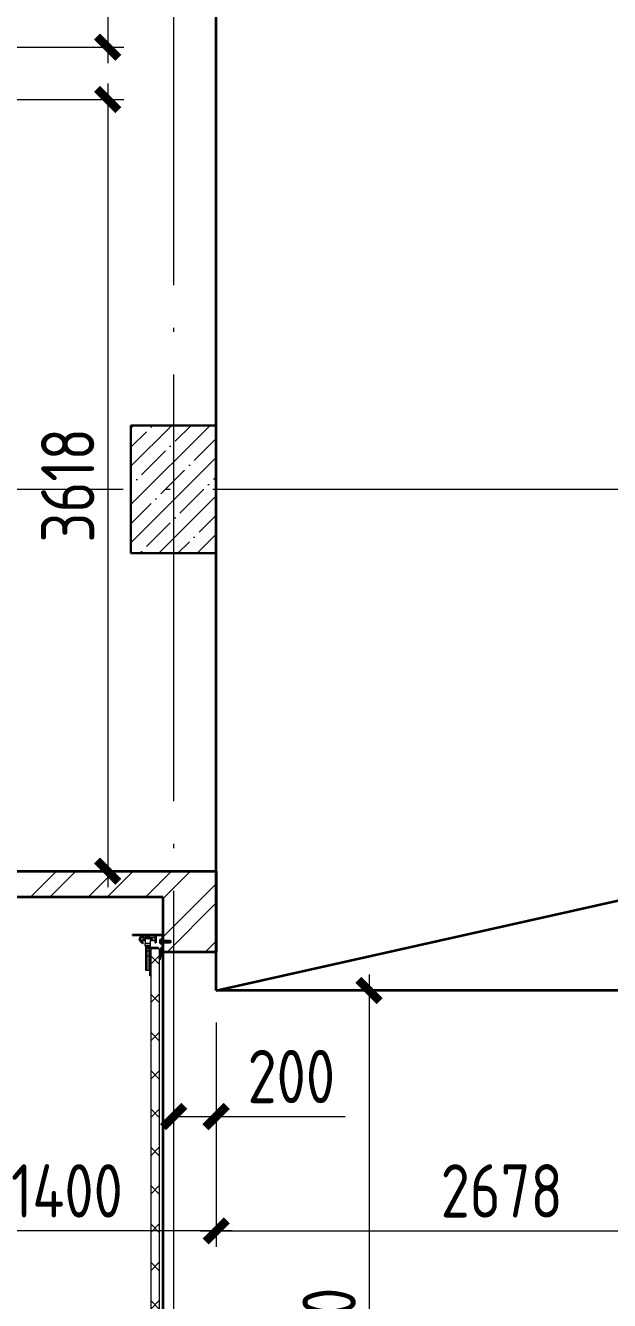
# Model space of a CAD drawing. Extents: x -965262 to 1142518, y -357520 to 71675.
# Drawn here: x 547612 to 550351, y -213158 to -207180 of the extents above; entities that cross this region are included whole.
import ezdxf

# ---------------------------------------------------------------- set-up
doc = ezdxf.new("R2010")
doc.units = 0
doc.header["$LTSCALE"] = 10
doc.linetypes.add('DOTE', pattern=[2.42, 2, -0.2, 0.02, -0.2])
doc.layers.get('0').update_dxf_attribs({"linetype": 'CONTINUOUS', "lineweight": 30})
doc.layers.get('Defpoints').update_dxf_attribs({"linetype": 'CONTINUOUS'})
doc.layers.add('DOTE', color=7, linetype='DOTE', lineweight=9)
doc.layers.add('полы', color=3, linetype='CONTINUOUS', lineweight=35)
doc.styles.add('ГОСТ 2м', font='isocpeur.ttf', dxfattribs={"width": 0.8, "height": 250})
doc.dimstyles.new('ГОСТ 2м', dxfattribs={"dimtxt": 250, "dimasz": 100, "dimexe": 75, "dimexo": 150, "dimgap": 62.5, "dimtad": 1, "dimdec": 0, "dimtxsty": 'ГОСТ 2м', "dimblk": 'ARCHTICK', "dimcen": 150, "dimdle": 75, "dimclrd": 256, "dimclre": 256, "dimclrt": 256, "dimadec": 0, "dimazin": 0, "dimtfac": 1, "dimtdec": 0, "dimtmove": 0, "dimatfit": 3, "dimldrblk": 'OBLIQUE', "dimfxl": 1, "dimlwd": 15, "dimlwe": 15, "dimarcsym": 0})

# ---------------------------------------------------------------- blocks, each defined once
blk = doc.blocks.new('anchor.bolt')
for p, q in [((-0.07, 0), (-0.07, -0.72)), ((0.07, 0), (0.07, -0.06)), ((-0.1, -0.04), (-0.07, -0.03)), ((-0.1, -0.04), (0.09, -0.06)), ((0.07, -0.07), (-0.1, -0.04)), ((-0.1, -0.11), (-0.07, -0.1)), ((-0.1, -0.11), (0.09, -0.13)), ((0.07, -0.14), (-0.1, -0.11)), ((-0.1, -0.18), (-0.07, -0.17)), ((-0.1, -0.18), (0.09, -0.2)), ((0.07, -0.21), (-0.1, -0.18)), ((-0.1, -0.25), (-0.07, -0.24)), ((-0.1, -0.25), (0.09, -0.27)), ((0.07, -0.28), (-0.1, -0.25)), ((-0.1, -0.32), (-0.07, -0.31)), ((-0.1, -0.32), (0.09, -0.34)), ((0.07, -0.35), (-0.1, -0.32)), ((-0.1, -0.39), (-0.07, -0.38)), ((-0.1, -0.39), (0.09, -0.41)), ((0.07, -0.42), (-0.1, -0.39)), ((-0.1, -0.46), (-0.07, -0.45)), ((-0.1, -0.46), (0.09, -0.48)), ((0.07, -0.49), (-0.1, -0.46)), ((-0.1, -0.53), (-0.07, -0.52)), ((-0.1, -0.53), (0.09, -0.55)), ((0.07, -0.56), (-0.1, -0.53)), ((-0.09, -0.6), (-0.07, -0.59)), ((-0.09, -0.6), (0.09, -0.62)), ((0.07, -0.63), (-0.09, -0.6)), ((-0.07, -0.72), (0, -0.8)), ((-0.04, -0.62), (-0.06, -0.63)), ((-0.06, -0.64), (-0.06, -0.63)), ((-0.06, -0.73), (-0.06, -0.64)), ((0, -0.79), (-0.06, -0.73)), ((-0.01, -0.63), (-0.04, -0.62)), ((-0.03, -0.63), (0, -0.79)), ((-0.03, -0.63), (0.01, -0.78)), ((-0.02, -0.63), (0.01, -0.77)), ((-0.01, -0.63), (0.02, -0.76)), ((0.03, -0.69), (-0.01, -0.63)), ((0, -0.64), (0.03, -0.75)), ((0, -0.8), (0.07, -0.72)), ((0, -0.79), (0.03, -0.74)), ((0.01, -0.66), (0.03, -0.74)), ((0.03, -0.74), (0.03, -0.69)), ((0.07, -0.06), (0.09, -0.06)), ((0.09, -0.06), (0.07, -0.07)), ((0.07, -0.07), (0.07, -0.13)), ((0.07, -0.13), (0.09, -0.13)), ((0.09, -0.13), (0.07, -0.14)), ((0.07, -0.14), (0.07, -0.2)), ((0.07, -0.2), (0.09, -0.2)), ((0.09, -0.2), (0.07, -0.21)), ((0.07, -0.21), (0.07, -0.27)), ((0.07, -0.27), (0.09, -0.27)), ((0.09, -0.27), (0.07, -0.28)), ((0.07, -0.28), (0.07, -0.34)), ((0.07, -0.33), (0.09, -0.34)), ((0.09, -0.34), (0.07, -0.35)), ((0.07, -0.35), (0.07, -0.41)), ((0.07, -0.4), (0.09, -0.41)), ((0.09, -0.41), (0.07, -0.42)), ((0.07, -0.42), (0.07, -0.48)), ((0.07, -0.47), (0.09, -0.48)), ((0.09, -0.48), (0.07, -0.49)), ((0.07, -0.49), (0.07, -0.55)), ((0.07, -0.55), (0.09, -0.55)), ((0.09, -0.55), (0.07, -0.56)), ((0.07, -0.56), (0.07, -0.62)), ((0.09, -0.62), (0.07, -0.63)), ((0.07, -0.62), (0.09, -0.62)), ((0.07, -0.63), (0.07, -0.72))]:
    blk.add_line(p, q)
blk.add_arc((0.16, -0.64), 0.222, 187.9982, 219.836)
blk = doc.blocks.new('Крепеж_ворот')
at = {"lineweight": 15}
h = blk.add_hatch(dxfattribs=at)
h.set_pattern_fill('ANSI31', color=256, scale=2, angle=180)
h.set_pattern_definition([(225, (746089.599, 74802.7244), (4.49013, -4.49013), [])])
h.paths.add_polyline_path([(746087.1, 74804.1), (746087.1, 74801.6), (746091.1, 74801.6), (746094.2, 74801.9), (746094.2, 74804.1)], flags=17)
h.paths.add_polyline_path([(746116.4, 74801.6, 0.165118), (746119.9, 74802.8), (746124.2, 74806.1, -0.301689), (746131.4, 74806.6), (746134.8, 74804.7, 0.130081), (746137.5, 74803.9), (746142.2, 74803.9), (746142.2, 74806.4), (746137.5, 74806.4, -0.130081), (746136, 74806.9), (746132.6, 74808.8, 0.301689), (746122.7, 74808.1), (746118.3, 74804.7, -0.165112), (746116.4, 74804.1), (746064.1, 74804.1, -0.414223), (746061, 74807.2), (746061, 74868.5), (746059.4, 74868.5), (746059.4, 74868.8), (746059.4, 74869.5), (746059.4, 74870.5), (746059.4, 74870.7), (746059.4, 74871.7), (746059.4, 74872.2), (746059.4, 74873.2), (746059.4, 74873.9), (746059.4, 74874.7), (746059.4, 74875.6), (746059.4, 74876.1), (746059.4, 74877.1), (746059.4, 74877.4), (746059.4, 74878.3), (746059.4, 74879.1), (746059.4, 74879.4), (746061, 74879.4), (746061, 74944.5), (746058.5, 74944.5), (746058.5, 74807.2, 0.41422), (746064.1, 74801.6)])
h = blk.add_hatch(dxfattribs=at)
h.set_pattern_fill('ANSI31', color=256, scale=2, angle=90)
h.set_pattern_definition([(135, (736343.8085, 75928.334), (-4.490128, -4.490128), [])])
edge = h.paths.add_edge_path()
edge.add_ellipse((746065.1, 74838.4), major_axis=(-1.67, 1.67), ratio=1, start_angle=45, end_angle=135, ccw=False)
edge.add_line((746062.7, 74838.4), (746062.7, 74868.5))
edge.add_line((746062.7, 74868.5), (746061, 74868.5))
edge.add_line((746061, 74868.5), (746061, 74838.4))
edge.add_ellipse((746065.1, 74838.4), major_axis=(-2.89, 2.89), ratio=1, start_angle=45, end_angle=135)
edge.add_line((746065.1, 74834.3), (746096.6, 74834.3))
edge.add_line((746096.6, 74834.3), (746096.6, 74836))
edge.add_line((746096.6, 74836), (746065.1, 74836))
edge = h.paths.add_edge_path()
edge.add_ellipse((746065.1, 74890.2), major_axis=(2.89, 2.89), ratio=1, start_angle=106, end_angle=135)
edge.add_line((746061, 74890.2), (746061, 74879.4))
edge.add_line((746061, 74879.4), (746062.7, 74879.4))
edge.add_line((746062.7, 74879.4), (746062.7, 74890.4))
edge.add_ellipse((746065.1, 74890.2), major_axis=(-1.67, 1.67), ratio=1, start_angle=16, end_angle=45, ccw=False)
edge.add_line((746063, 74891.3), (746069.9, 74903.7))
edge.add_ellipse((746079.1, 74898.6), major_axis=(7.45, 7.45), ratio=1, start_angle=-3, end_angle=106, ccw=False)
edge.add_line((746086.9, 74905.7), (746097.5, 74893.9))
edge.add_line((746097.5, 74893.9), (746098.8, 74895.1))
edge.add_line((746098.8, 74895.1), (746088.2, 74906.8))
edge.add_ellipse((746079.1, 74898.6), major_axis=(8.67, 8.67), ratio=1, start_angle=-3, end_angle=106)
edge.add_line((746068.4, 74904.5), (746061.5, 74892.1))
h = blk.add_hatch(color=256, dxfattribs=at)
h.dxf.hatch_style = 1
h.paths.add_polyline_path([(746145.9, 74808.8), (746142.6, 74809.8, 0.10613), (746142.5, 74809.9), (746136.4, 74809.3, -0.181324), (746135.1, 74809.6, 0.335683), (746120.2, 74809.1, -0.119126), (746118.6, 74808.6, 0.371631), (746118, 74808.1), (746117.9, 74807.6, 0.451909), (746118.5, 74806.9, 0.124341), (746121, 74807.6, -0.343618), (746134.1, 74808.2, 0.181324), (746136.5, 74807.6), (746142.5, 74808.2, -0.110452), (746142.6, 74808.2), (746147.2, 74806.6, -0.710497), (746147.2, 74805.5), (746142.6, 74803.9), (746135.7, 74803.9, -0.178994), (746132.7, 74805, 0.369834), (746129.7, 74805, -0.178993), (746126.6, 74803.9), (746122.2, 74803.9, 0.120709), (746121.9, 74803.8), (746119.7, 74802.7, -0.017147), (746119.4, 74802.4, 0.538795), (746119.6, 74802.2), (746127.3, 74802.2, 0.207608), (746130.7, 74803.7, -0.433918), (746131.6, 74803.7, 0.207608), (746135.1, 74802.2), (746142.5, 74802.2, 0.079707), (746142.6, 74802.2), (746147.7, 74803.9, 0.461502), (746149, 74807.1, -0.250825), (746149.1, 74807.6, -0.128039), (746173.1, 74815.5, 0.416657), (746173.7, 74816.2), (746173.6, 74816.9, 0.409849), (746173, 74817.5, 0.127248)])
for p, q in [((746058.5, 74807.2), (746058.5, 74944.5)), ((746058.5, 74944.5), (746061, 74944.5)), ((746061, 74879.4), (746061, 74944.5)), ((746068.4, 74904.5), (746061.5, 74892.1)), ((746069.9, 74903.7), (746063, 74891.3)), ((746086.9, 74905.7), (746097.5, 74893.9)), ((746088.2, 74906.8), (746098.8, 74895.1)), ((746059.4, 74879.4), (746062.7, 74879.4)), ((746059.4, 74868.5), (746059.4, 74879.4)), ((746059.4, 74868.5), (746062.7, 74868.5)), ((746061, 74879.4), (746061, 74890.2)), ((746061, 74807.2), (746061, 74868.5)), ((746061, 74838.4), (746061, 74868.5)), ((746062.7, 74838.4), (746062.7, 74890.2)), ((746063.6, 74883), (746062.7, 74883)), ((746063.6, 74864.9), (746062.7, 74864.9)), ((746063.6, 74883), (746063.6, 74873.9)), ((746067.2, 74880.2), (746063.6, 74883)), ((746063.6, 74873.9), (746063.6, 74864.9)), ((746067.2, 74867.6), (746063.6, 74864.9)), ((746064.1, 74875.1), (746064.1, 74872.8)), ((746067.2, 74880.2), (746067.2, 74875.1)), ((746067.2, 74872.8), (746067.2, 74867.6)), ((746097.5, 74893.9), (746098.8, 74895.1)), ((746064.1, 74804.1), (746116.4, 74804.1)), ((746064.1, 74801.6), (746116.4, 74801.6)), ((746096.6, 74836), (746065.1, 74836)), ((746096.6, 74834.3), (746065.1, 74834.3)), ((746079, 74805.9), (746102.4, 74805.9)), ((746079, 74805.9), (746079, 74804.1)), ((746079, 74804.1), (746102.4, 74804.1)), ((746082.5, 74814.1), (746081.2, 74813.3)), ((746081.2, 74813.3), (746081.2, 74805.9)), ((746098.9, 74814.1), (746082.5, 74814.1)), ((746085.9, 74813.3), (746085.9, 74805.9)), ((746095.4, 74813.3), (746095.4, 74805.9)), ((746096.6, 74834.3), (746096.6, 74836)), ((746098.9, 74814.1), (746100.1, 74813.3)), ((746100.1, 74813.3), (746100.1, 74805.9)), ((746102.4, 74805.9), (746102.4, 74804.1)), ((746118.3, 74804.7), (746122.7, 74808.1)), ((746119.9, 74802.8), (746124.2, 74806.1)), ((746134.8, 74804.7), (746131.4, 74806.6)), ((746136, 74806.9), (746132.6, 74808.8)), ((746142.2, 74806.4), (746137.5, 74806.4)), ((746137.5, 74803.9), (746142.2, 74803.9)), ((746142.2, 74806.4), (746142.2, 74803.9)), ((746142.2, 74803.9), (746142.2, 74806.4)), ((746142.6, 74803.9), (746147.2, 74805.5)), ((746142.6, 74802.2), (746147.7, 74803.9)), ((746173.6, 74816.9), (746173.7, 74816.2))]:
    blk.add_line(p, q)
for p, q in [((746073.1, 74841.7), (746073.1, 74905.2)), ((746061, 74879.4), (746061, 74881.3)), ((746061, 74833.9), (746061, 74868.5)), ((746062.7, 74883), (746062.7, 74873.9)), ((746062.7, 74873.9), (746062.7, 74864.9)), ((746073.1, 74895.8), (746076.7, 74892.3)), ((746073.1, 74851), (746076.7, 74854.6)), ((746074.3, 74885.9), (746074.3, 74861)), ((746074.3, 74879.9), (746075.7, 74879.9)), ((746074.3, 74867), (746075.7, 74867)), ((746076.9, 74873.4), (746075.7, 74879.9)), ((746075.7, 74879.9), (746075.7, 74867)), ((746076.9, 74873.4), (746075.7, 74867)), ((746076, 74885.9), (746076, 74882.6)), ((746076, 74864.3), (746076, 74861)), ((746076.2, 74882.6), (746076.2, 74885.6)), ((746076.2, 74885.6), (746076.8, 74885.6)), ((746076.2, 74864.3), (746076.2, 74882.6)), ((746076.2, 74864.3), (746076.2, 74861.3)), ((746076.2, 74861.3), (746076.8, 74861.3)), ((746076.8, 74885.6), (746076.8, 74892)), ((746076.8, 74861.3), (746076.8, 74854.9)), ((746081.4, 74897.6), (746081.4, 74886.4)), ((746081.4, 74849.3), (746081.4, 74860.5)), ((746087.4, 74898), (746081.7, 74897.9)), ((746087.4, 74848.8), (746081.7, 74848.9)), ((746082.1, 74885.6), (746087.4, 74885.6)), ((746082.1, 74861.3), (746087.4, 74861.3)), ((746087.4, 74899.5), (746087.4, 74898)), ((746087.4, 74885.6), (746087.4, 74898)), ((746087.4, 74885.6), (746098.3, 74885.6)), ((746087.4, 74848.7), (746087.4, 74861.3)), ((746087.4, 74861.3), (746098.3, 74861.3)), ((746087.4, 74847.4), (746087.4, 74848.8)), ((746098.7, 74885.2), (746098.7, 74882.6)), ((746098.7, 74882.6), (746098.7, 74864.3)), ((746098.7, 74881.6), (746099.8, 74881.6)), ((746098.7, 74865.3), (746099.8, 74865.3)), ((746098.7, 74861.6), (746098.7, 74864.3)), ((746099.8, 74861.2), (746099.8, 74885.7)), ((746099.8, 74885.7), (746110.3, 74885.7)), ((746099.8, 74861.2), (746110.3, 74861.2)), ((746110.3, 74861.2), (746110.3, 74885.7)), ((746110.3, 74881.5), (746224.7, 74881.5)), ((746110.3, 74865.4), (746212.5, 74865.4)), ((746113.8, 74877.2), (746224.7, 74877.2)), ((746250.5, 74858.8), (746250.5, 74862.8))]:
    blk.add_line(p, q, dxfattribs=at)
at = {"lineweight": 15, "ltscale": 0.5}
for p, q in [((746076, 74885.9), (746074.3, 74885.9)), ((746076, 74861), (746074.3, 74861))]:
    blk.add_line(p, q, dxfattribs=at)
at = {"lineweight": 15, "extrusion": (-1.7375e-14, 1, 0)}
for p, q in [((746112.7, 74883.6), (746224.7, 74883.6)), ((746112.7, 74863.2), (746112.7, 74883.6)), ((746112.7, 74863.2), (746135.6, 74863.2)), ((746116.7, 74856.9), (746116.7, 74828.9)), ((746120.8, 74856.9), (746120.8, 74828.9)), ((746122.6, 74863.2), (746122.6, 74862.8)), ((746250.5, 74862.8), (746122.6, 74862.8)), ((746250.5, 74858.8), (746122.6, 74858.8)), ((746123.8, 74840), (746123.8, 74848.8)), ((746135.6, 74881.9), (746156.6, 74881.9)), ((746135.6, 74863.2), (746135.6, 74881.9)), ((746156.6, 74881.9), (746156.6, 74863.2)), ((746156.6, 74863.2), (746212.5, 74863.2)), ((746117.3, 74826.3), (746119, 74822.8)), ((746119, 74822.8), (746122.6, 74824.6)), ((746122.6, 74824.6), (746120.9, 74828))]:
    blk.add_line(p, q, dxfattribs=at)
at = {"lineweight": 15, "ltscale": 0.5, "extrusion": (-1.7375e-14, 1, 0)}
for p, q in [((746112.7, 74879.5), (746224.7, 74879.5)), ((746135.6, 74865.8), (746112.7, 74865.8)), ((746114.9, 74871.2), (746120.4, 74871.2)), ((746120.8, 74856.9), (746116.7, 74856.9)), ((746117.2, 74851.9), (746116.7, 74853.9)), ((746119.8, 74839), (746119.8, 74849.8)), ((746123.8, 74847.8), (746119.8, 74847.8)), ((746122.6, 74868.9), (746122.6, 74863.2)), ((746122.6, 74862.8), (746122.6, 74858.8)), ((746139.7, 74862.8), (746139.7, 74858.8)), ((746152.5, 74862.8), (746152.5, 74858.8)), ((746212.5, 74865.8), (746156.6, 74865.8)), ((746173.5, 74862.8), (746173.5, 74858.8)), ((746120.8, 74840.1), (746116.7, 74840.1)), ((746117.2, 74836.9), (746116.7, 74835)), ((746120.8, 74829.2), (746116.7, 74829.2)), ((746123.8, 74841), (746119.8, 74841))]:
    blk.add_line(p, q, dxfattribs=at)
at = {"lineweight": 15, "extrusion": (-2.77556e-16, -1, 0)}
for p, q in [((746224.7, 74865.6), (746113.8, 74865.6)), ((746128, 74865.6), (746128, 74863.3)), ((746137.6, 74865.6), (746137.6, 74863.3)), ((746164.4, 74865.6), (746164.4, 74863.3)), ((746174, 74865.6), (746174, 74863.3)), ((746200.8, 74865.6), (746200.8, 74863.3)), ((746210.4, 74865.6), (746210.4, 74863.3)), ((746224.7, 74883.6), (746224.7, 74863.3))]:
    blk.add_line(p, q, dxfattribs=at)
at = {"extrusion": (-1, -4.26669e-14, 0)}
for p, q in [((746117.9, 74807.6), (746118, 74808.1)), ((746136.4, 74809.3), (746142.5, 74809.9)), ((746142.5, 74808.2), (746136.5, 74807.6)), ((746142.6, 74809.8), (746145.9, 74808.8)), ((746147.2, 74806.6), (746142.6, 74808.2))]:
    blk.add_line(p, q, dxfattribs=at)
at = {"extrusion": (-1, -4.2422e-14, 1.22461e-16)}
for p, q in [((746119.5, 74802.5), (746121.9, 74803.8)), ((746127.3, 74802.2), (746119.6, 74802.2)), ((746122.2, 74803.9), (746126.6, 74803.9)), ((746142.5, 74802.2), (746135.1, 74802.2)), ((746135.7, 74803.9), (746142.5, 74803.9))]:
    blk.add_line(p, q, dxfattribs=at)
at = {"lineweight": 15}
for centre, radius, start, end in [((746079.1, 74899.5), 8.28, 0, 136.00967), ((746079.1, 74847.4), 8.28, 223.99033, 0), ((746077, 74882.6), 0.956, 180, 270), ((746077, 74864.3), 0.956, 90, 180), ((746077, 74882.6), 0.75, 180, 270), ((746077, 74864.3), 0.75, 90, 180), ((746076.4, 74892), 0.375, 0, 45), ((746076.4, 74854.9), 0.375, 315, 0), ((746081.8, 74897.6), 0.375, 91, 180), ((746082.1, 74886.4), 0.75, 180, 270), ((746082.1, 74860.5), 0.75, 90, 180), ((746081.8, 74849.3), 0.375, 180, 269), ((746098.3, 74885.2), 0.375, 0, 90), ((746098.3, 74861.6), 0.375, 270, 0), ((746122.6, 74856.9), 5.92, 90, 180), ((746122.6, 74856.9), 1.87, 90, 180), ((746128.6, 74855.4), 8.15, 194.99861, 233.92136), ((746122.6, 74828.9), 5.92, 180, 199.64644), ((746128.6, 74833.4), 8.15, 126.07864, 165.00139), ((746122.6, 74828.9), 1.87, 180, 185.53127)]:
    blk.add_arc(centre, radius, start, end, dxfattribs=at)
at = {"lineweight": 15, "ltscale": 0.5}
for centre, radius, start, end in [((746119.4, 74852.5), 2.25, 195, 270), ((746119.4, 74849.8), 0.375, 0, 90), ((746119.4, 74836.4), 2.25, 90, 165), ((746119.4, 74839), 0.375, 270, 0)]:
    blk.add_arc(centre, radius, start, end, dxfattribs=at)
for centre, radius, start, end in [((746064.1, 74807.2), 5.62, 180, 270), ((746064.1, 74807.2), 3.11, 180, 270), ((746082.1, 74803.7), 10.4, 68.27529, 87.87816), ((746090.7, 74797.9), 16.2, 73.30599, 107.29197), ((746099.2, 74803.7), 10.4, 92.12184, 111.72471), ((746116.4, 74807.2), 3.11, 270, 307.50429), ((746116.4, 74807.2), 5.62, 270, 307.50429), ((746118.5, 74807.5), 0.586, 173.27112, 270.54696), ((746118.6, 74808), 0.586, 91.72469, 173.27112), ((746118.5, 74812.1), 5.21, 270.54696, 298.89834), ((746118.4, 74812.1), 3.52, 271.72469, 298.89834), ((746128, 74799.4), 12.4, 54.89026, 129.11428), ((746128, 74799.4), 10.7, 54.89026, 130.74476), ((746128.2, 74801), 8.97, 60.35337, 127.50429), ((746128.2, 74801), 8.97, 60.35337, 127.50429), ((746128.2, 74801), 8.97, 60.35337, 127.50429), ((746128.2, 74801), 6.46, 60.35337, 127.50429), ((746136.2, 74811.1), 3.54, 234.89026, 276), ((746137.5, 74809.6), 5.62, 240.35337, 270), ((746136.2, 74811.1), 1.86, 234.89026, 276), ((746137.5, 74809.6), 3.11, 240.35337, 270), ((746142.5, 74809.6), 0.292, 71.76748, 96), ((746142.5, 74807.9), 0.292, 70.78733, 96), ((746176.2, 74760.8), 56.8, 93.28053, 122.28779), ((746147, 74806), 0.562, 289.21267, 70.78733), ((746147, 74806), 2.25, 288.22907, 27.3228), ((746149.6, 74807.3), 0.586, 151, 207.3228), ((746176.3, 74765.4), 50.3, 93.65928, 122.84475), ((746173, 74816.9), 0.6, 4.13569, 93.28053), ((746173.1, 74816.1), 0.6, 273.65928, 4.13569)]:
    blk.add_arc(centre, radius, start, end)
at = {"extrusion": (-1.22461e-16, -5.20252e-30, -1)}
for centre, radius, start, end in [((-746119.6, 74802.4), 0.187, 270, 62.46874), ((-746122.2, 74803.3), 0.586, 62.46874, 90), ((-746126.6, 74808.6), 4.69, 229.40766, 270), ((-746127.3, 74806.9), 4.69, 223.08626, 270), ((-746131.2, 74803.2), 2.32, 49.40766, 130.59234), ((-746131.2, 74803.2), 0.637, 43.08626, 136.91374), ((-746135.1, 74806.9), 4.69, 270, 316.91374), ((-746135.7, 74808.6), 4.69, 270, 310.59234), ((-746142.5, 74804.2), 0.292, 250.78733, 270), ((-746142.5, 74802.5), 0.292, 251.77093, 270)]:
    blk.add_arc(centre, radius, start, end, dxfattribs=at)
at = {"extrusion": (0, 0, -1)}
for centre, major_axis, start_param, end_param in [((746079.1, 74898.6), (8.67, 8.67), 4.433136, 6.335545), ((746079.1, 74898.6), (7.45, 7.45), 4.433136, 6.335545), ((746065.1, 74890.2), (2.89, 2.89), 3.926991, 4.433136), ((746065.1, 74890.2), (-1.67, 1.67), 5.497787, 6.003933), ((746065.1, 74838.4), (-2.89, 2.89), 3.926991, 5.497787), ((746065.1, 74838.4), (-1.67, 1.67), 3.926991, 5.497787)]:
    blk.add_ellipse(centre, major_axis=major_axis, ratio=1, start_param=start_param, end_param=end_param, dxfattribs=at)
for points in [[(746067.2, 74875.1), (746065.9, 74875.1), (746064.1, 74875.1)], [(746064.1, 74872.8), (746065.9, 74872.8), (746067.2, 74872.8)]]:
    blk.add_rational_spline(points, [1, 1.01284142743, 1], degree=2)
at = {"lineweight": 15, "ltscale": 0.5}
for points, knots in [([(746114.9, 74871.2), (746114.7, 74871.2), (746114.4, 74871.2), (746113.8, 74871.5), (746113.6, 74871.6), (746113.2, 74872), (746113, 74872.3), (746112.8, 74872.8), (746112.7, 74873.1), (746112.7, 74873.4)], [0.37141352, 0.37141352, 0.37141352, 0.37141352, 0.39402571, 0.39402571, 0.41663789, 0.41663789, 0.43959523, 0.43959523, 0.46255257, 0.46255257, 0.46255257, 0.46255257]), ([(746122.6, 74868.9), (746122.6, 74869.2), (746122.6, 74869.5), (746122.3, 74870.1), (746122.2, 74870.3), (746121.8, 74870.7), (746121.5, 74870.9), (746121, 74871.1), (746120.7, 74871.2), (746120.4, 74871.2)], [0.28027447, 0.28027447, 0.28027447, 0.28027447, 0.30323181, 0.30323181, 0.32618916, 0.32618916, 0.34880134, 0.34880134, 0.37141352, 0.37141352, 0.37141352, 0.37141352])]:
    blk.add_open_spline(points, degree=3, knots=knots, dxfattribs=at)
at = {"lineweight": 15}
for points in [[(746117.1, 74826.9), (746117.1, 74826.7), (746117.2, 74826.5), (746117.3, 74826.3)], [(746120.9, 74828), (746120.9, 74828.2), (746120.8, 74828.5), (746120.8, 74828.7)]]:
    blk.add_open_spline(points, degree=3, dxfattribs=at)
at = {"xscale": -50.80000000000001, "yscale": 50.80000000000001, "zscale": 50.80000000000001}
blk.add_blockref('anchor.bolt', (746090.7, 74804.1), dxfattribs=at)
blk = doc.blocks.new('_ArchTick')
at = {"color": 0, "linetype": 'ByBlock', "lineweight": 0, "const_width": 0.4}
blk.add_lwpolyline([(-0.5, -0.5), (0.5, 0.5)], dxfattribs=at)
blk = doc.blocks.new('*D2013')
at = {"lineweight": 15, "transparency": 16777216}
for p, q in [((547106.4, -211295.1), (547106.4, -212906.8)), ((548506.5, -211855.1), (548506.5, -212906.8)), ((548581.5, -212831.8), (547031.4, -212831.8))]:
    blk.add_line(p, q, dxfattribs=at)
at = {"layer": 'Defpoints', "color": 0, "lineweight": 15, "transparency": 16777216}
for p in [(547106.4, -211145.1, 1421.3), (548506.5, -211705.1, 1451.3), (547106.4, -212831.8)]:
    blk.add_point(p, dxfattribs=at)
at = {"lineweight": 15, "transparency": 16777216, "xscale": 100, "yscale": 100, "zscale": 100, "rotation": 180}
blk.add_blockref('_ArchTick', (547106.4, -212831.8), dxfattribs=at)
at = {"lineweight": 15, "transparency": 16777216, "xscale": 100, "yscale": 100, "zscale": 100}
blk.add_blockref('_ArchTick', (548506.5, -212831.8), dxfattribs=at)
at = {"lineweight": 15, "transparency": 16777216, "insert": (547806.2, -212644.3), "char_height": 250, "attachment_point": 5, "style": 'ГОСТ 2м'}
blk.add_mtext('1400', dxfattribs=at)
blk = doc.blocks.new('_Oblique')
at = {"color": 0, "linetype": 'ByBlock', "lineweight": -2}
blk.add_line((-0.5, -0.5), (0.5, 0.5), dxfattribs=at)
blk = doc.blocks.new('*D2014')
at = {"lineweight": 15, "transparency": 16777216}
for p, q in [((548306.5, -212145.5), (548306.5, -212220.5)), ((548506.1, -212145.5), (548506.1, -212220.5)), ((548306.5, -212295.5), (548581.1, -212295.5)), ((548506.1, -212295.5), (549111.1, -212295.5))]:
    blk.add_line(p, q, dxfattribs=at)
at = {"layer": 'Defpoints', "color": 0, "lineweight": 15, "transparency": 16777216}
for p in [(548306.5, -212295.5), (548306.5, -212295.5), (548506.1, -212295.5)]:
    blk.add_point(p, dxfattribs=at)
at = {"lineweight": 15, "transparency": 16777216, "xscale": 100, "yscale": 100, "zscale": 100, "rotation": 180}
blk.add_blockref('_ArchTick', (548306.5, -212295.5), dxfattribs=at)
at = {"lineweight": 15, "transparency": 16777216, "xscale": 100, "yscale": 100, "zscale": 100}
blk.add_blockref('_ArchTick', (548506.1, -212295.5), dxfattribs=at)
at = {"lineweight": 15, "transparency": 16777216, "insert": (548858.6, -212108), "char_height": 250, "attachment_point": 5, "style": 'ГОСТ 2м'}
blk.add_mtext('200', dxfattribs=at)
blk = doc.blocks.new('*D2019')
at = {"lineweight": 15, "transparency": 16777216}
for p, q in [((549223.4, -211630.1), (549223.4, -215130.1)), ((550031, -211705.1), (549148.4, -211705.1)), ((549073.4, -215055.1), (549148.4, -215055.1))]:
    blk.add_line(p, q, dxfattribs=at)
at = {"layer": 'Defpoints', "color": 0, "lineweight": 15, "transparency": 16777216}
for p in [(550181, -211705.1), (549223.4, -215055.1), (549223.4, -215055.1)]:
    blk.add_point(p, dxfattribs=at)
at = {"lineweight": 15, "transparency": 16777216, "xscale": 100, "yscale": 100, "zscale": 100}
for p, rotation in [((549223.4, -211705.1), 90), ((549223.4, -215055.1), 270)]:
    blk.add_blockref('_ArchTick', p, dxfattribs=dict(at, rotation=rotation))
at = {"lineweight": 15, "transparency": 16777216, "insert": (549035.9, -213380.1), "char_height": 250, "attachment_point": 5, "rotation": 90, "style": 'ГОСТ 2м'}
blk.add_mtext('3350', dxfattribs=at)
blk = doc.blocks.new('*D2025')
at = {"lineweight": 15, "transparency": 16777216}
for p, q in [((551184.4, -211255.1), (551184.4, -212906.8)), ((548506.5, -211855.1), (548506.5, -212906.8)), ((548431.5, -212831.8), (551259.4, -212831.8))]:
    blk.add_line(p, q, dxfattribs=at)
at = {"layer": 'Defpoints', "color": 0, "lineweight": 15, "transparency": 16777216}
for p in [(551184.4, -211105.1, -30), (548506.5, -211705.1, 1451.3), (551184.4, -212831.8)]:
    blk.add_point(p, dxfattribs=at)
at = {"lineweight": 15, "transparency": 16777216, "xscale": 100, "yscale": 100, "zscale": 100, "rotation": 180}
blk.add_blockref('_ArchTick', (548506.5, -212831.8), dxfattribs=at)
at = {"lineweight": 15, "transparency": 16777216, "xscale": 100, "yscale": 100, "zscale": 100}
blk.add_blockref('_ArchTick', (551184.4, -212831.8), dxfattribs=at)
at = {"lineweight": 15, "transparency": 16777216, "insert": (549845.5, -212644.3), "char_height": 250, "attachment_point": 5, "style": 'ГОСТ 2м'}
blk.add_mtext('2678', dxfattribs=at)
blk = doc.blocks.new('*D2080')
at = {"lineweight": 15, "transparency": 16777216}
for p, q in [((547997.5, -206230.1), (547997.5, -207357.4)), ((547136.1, -206305.1), (548072.5, -206305.1)), ((543678.5, -207282.4), (548072.5, -207282.4))]:
    blk.add_line(p, q, dxfattribs=at)
at = {"layer": 'Defpoints', "color": 0, "lineweight": 15, "transparency": 16777216}
for p in [(546986.1, -206305.1, 1451.3), (543528.5, -207282.4), (547997.5, -207282.4)]:
    blk.add_point(p, dxfattribs=at)
at = {"lineweight": 15, "transparency": 16777216, "xscale": 100, "yscale": 100, "zscale": 100}
for p, rotation in [((547997.5, -206305.1), 90), ((547997.5, -207282.4), 270)]:
    blk.add_blockref('_ArchTick', p, dxfattribs=dict(at, rotation=rotation))
at = {"lineweight": 15, "transparency": 16777216, "insert": (547810, -206793.7), "char_height": 250, "attachment_point": 5, "rotation": 90, "style": 'ГОСТ 2м'}
blk.add_mtext('977', dxfattribs=at)
blk = doc.blocks.new('*D2082')
at = {"lineweight": 15, "transparency": 16777216}
for p, q in [((547997.5, -207452.4), (547997.5, -211220.1)), ((543678.5, -207527.4), (548072.5, -207527.4)), ((543678.5, -211145.1), (548072.5, -211145.1))]:
    blk.add_line(p, q, dxfattribs=at)
at = {"layer": 'Defpoints', "color": 0, "lineweight": 15, "transparency": 16777216}
for p in [(543528.5, -207527.4), (543528.5, -211145.1, 1421.3), (547997.5, -211145.1)]:
    blk.add_point(p, dxfattribs=at)
at = {"lineweight": 15, "transparency": 16777216, "xscale": 100, "yscale": 100, "zscale": 100}
for p, rotation in [((547997.5, -207527.4), 90), ((547997.5, -211145.1), 270)]:
    blk.add_blockref('_ArchTick', p, dxfattribs=dict(at, rotation=rotation))
at = {"lineweight": 15, "transparency": 16777216, "insert": (547810, -209336.3), "char_height": 250, "attachment_point": 5, "rotation": 90, "style": 'ГОСТ 2м'}
blk.add_mtext('3618', dxfattribs=at)
blk = doc.blocks.new('*D2155')
at = {"lineweight": 15, "transparency": 16777216}
for p, q in [((546580.2, -211190.1), (546580.2, -215210.1)), ((548106.5, -211265.1), (546505.2, -211265.1)), ((547956.5, -215135.1), (546505.2, -215135.1))]:
    blk.add_line(p, q, dxfattribs=at)
at = {"layer": 'Defpoints', "color": 0, "lineweight": 15, "transparency": 16777216}
for p in [(548256.5, -211265.1, 1421.3), (546580.2, -215135.1), (548106.5, -215135.1, 1451.3)]:
    blk.add_point(p, dxfattribs=at)
at = {"lineweight": 15, "transparency": 16777216, "xscale": 100, "yscale": 100, "zscale": 100}
for p, rotation in [((546580.2, -211265.1), 90), ((546580.2, -215135.1), 270)]:
    blk.add_blockref('_ArchTick', p, dxfattribs=dict(at, rotation=rotation))
at = {"lineweight": 15, "transparency": 16777216, "insert": (546392.7, -213200.1), "char_height": 250, "attachment_point": 5, "rotation": 90, "style": 'ГОСТ 2м'}
blk.add_mtext('3870', dxfattribs=at)

msp = doc.modelspace()

# ---------------------------------------------------------------- hatches: boundary and pattern name
at = {"lineweight": 15}
h = msp.add_hatch(dxfattribs=at)
h.set_pattern_fill('ANSI32', scale=20)
h.set_pattern_definition([(45, (1288949.53, -215134.9), (-134.70384, 134.70384), []), (45, (1289039.33, -215134.9), (-134.70384, 134.70384), [])])
h.paths.add_polyline_path([(548506.5, -211145.1), (547106, -211145.1), (547106, -211015.1), (546986, -211015.1), (546986, -211145.1), (542606.5, -211145.1), (542606.5, -211265.1), (548256.5, -211265.1), (548256.5, -211525.1), (548506.5, -211525.1)], flags=17)
h.paths.add_polyline_path([(548506.5, -211145.1), (547106.5, -211145.1), (547106.5, -211015.1), (546986.5, -211015.1), (546986.5, -211145.1), (542606.5, -211145.1), (542606.5, -211265.1), (548256.5, -211265.1), (548256.5, -211525.1), (548506.5, -211525.1)], flags=16)
h.paths.add_polyline_path([(569496.5, -207755.1), (569366.5, -207755.1), (569366.5, -207885.1), (569496.5, -207885.1)], flags=17)
h.paths.add_polyline_path([(569496.5, -207755.1), (569366.5, -207755.1), (569366.5, -207885.1), (569496.5, -207885.1)], flags=16)
h.paths.add_polyline_path([(573826.5, -218835.1), (573706.5, -218835.1), (573706.5, -219125.1), (573826.5, -219125.1)], flags=17)
h.paths.add_polyline_path([(543006.5, -203175.1), (543006.5, -203055.1), (545556, -203055.2), (545556, -203175.1), (545426, -203175.1), (545426, -204225.1), (545306, -204225.1), (545306.1, -203175.1), (543006.5, -203175.1)])
h.paths.add_polyline_path([(546986, -203305.2), (546986, -203175.1), (546466, -203175.1), (546466, -203055.1), (546986, -203055.1), (546986, -199255.1), (547106, -199257.7), (547106, -199385.1), (547236, -199385.1), (547236, -199505.1), (547106, -199505.1), (547106, -203305.2), (546986, -203305.2)])
h.paths.add_polyline_path([(546986, -204225.1), (546986, -203845.2), (547106, -203845.2), (547106, -204225.1)])
h.paths.add_polyline_path([(546986, -205514.9), (546986, -205135.1), (547106, -205135.1), (547106, -205514.9), (546986, -205514.9)])
h.paths.add_polyline_path([(542606.5, -206305.1), (542606.5, -206185.2), (545306, -206185.2), (545306, -205135.1), (545426, -205135.1), (545426, -206185), (545556, -206185.1), (545556, -206305.1), (542606.5, -206305.1)])
h.paths.add_polyline_path([(546986.1, -206435.1), (546986, -206305.1), (546466.3, -206305.1), (546466.3, -206185.1), (546986, -206185.1), (546986, -206054.9), (547106, -206054.9), (547106, -206435.1), (546986, -206435.1)])
h.paths.add_polyline_path([(546856, -208915), (546856, -208535), (547106, -208535), (547106, -208915)])
h.paths.add_polyline_path([(542606.5, -211265.1), (542606.5, -211145.1), (546986.9, -211145.1), (546986.9, -211015.1), (547106, -211014.8), (547107, -211145.1), (548506.5, -211145.1), (548506.5, -211525.1), (548256.5, -211525.1), (548256.5, -211265.1), (542606.5, -211265.1)])
h.paths.add_polyline_path([(543006, -215255.1), (543006.5, -215135.1), (548106.5, -215135.1), (548106.5, -215255.1), (543006.5, -215255.1)])
h.paths.add_polyline_path([(548256.5, -215055.1), (548256.5, -214535.1), (548506.5, -214535.1), (548506.5, -215055.1)])
h.paths.add_polyline_path([(546986, -198055.1), (546986, -197355.1), (547106, -197355.1), (547106, -198055.1)])
h.paths.add_polyline_path([(548146, -199505.1), (548146, -199385.1), (548561.5, -199385.1), (548561.5, -199505.1)])
h.paths.add_polyline_path([(551051.5, -199505.1), (551051.5, -199385.1), (551558.9, -199385.1), (551561.4, -199505.1)])
h.paths.add_polyline_path([(554051.5, -199505.1), (554051.5, -199385.1), (554561.4, -199385.1), (554561.4, -199505.1)])
h.paths.add_polyline_path([(557051.5, -199505.1), (557051.5, -199385.1), (557561.4, -199385.1), (557561.4, -199505.1)])
h.paths.add_polyline_path([(560051.5, -199505.1), (560051.5, -199385.1), (560561.4, -199385.1), (560561.4, -199505.1)])
h.paths.add_polyline_path([(563051.5, -199505.1), (563051.5, -199385.1), (563561.4, -199385.1), (563561.4, -199505.1)])
h.paths.add_polyline_path([(566051.5, -199505.1), (566051.5, -199385.1), (566561.4, -199385.1), (566561.4, -199505.1)])
h.paths.add_polyline_path([(569116.5, -199505.1), (569116.5, -199385.1), (569496.5, -199385.1), (569496.5, -199505.1), (569366.5, -199505.1), (569366.5, -199765.1), (569246.5, -199765.1), (569246.5, -199505.1)])
h.paths.add_polyline_path([(572051.5, -199505.1), (572051.5, -199385.1), (572561.4, -199385.1), (572561.4, -199505.1)])
h.paths.add_polyline_path([(575116.5, -199505.1), (575116.5, -199385.1), (578306.5, -199385.1), (578306.5, -199505.1)])
h.paths.add_polyline_path([(569246.5, -202260.1), (569246.5, -201880.1), (569496.5, -201880.1), (569496.5, -202260.1)])
h.paths.add_polyline_path([(569246.5, -204755.1), (569246.5, -204375.1), (569496.5, -204375.1), (569496.5, -204755.1)])
h.paths.add_polyline_path([(569246.5, -208135.1), (569246.5, -207755.1), (569496.5, -207755.1), (569496.5, -208005.1), (569366.5, -208005.1), (569366.5, -208135.1)])
h.paths.add_polyline_path([(570546.5, -208005.1), (570546.5, -207885.1), (570926.5, -207885.1), (570926.5, -208005.1)])
h.paths.add_polyline_path([(571976.5, -208005.1), (571976.5, -207885.1), (572226.5, -207885.1), (572226.5, -209055.1), (572106.5, -209055.1), (572106.5, -208005.1)])
h.paths.add_polyline_path([(572506.5, -209655.1), (572506.5, -209535.1), (577606.5, -209535.1), (577606.5, -209655.1)])
h.paths.add_polyline_path([(578006.5, -209655.1), (578006.5, -209535.1), (578306.5, -209535.1), (578306.5, -209655.1)])
h.paths.add_polyline_path([(571976.5, -212995.1), (571976.5, -212875.1), (572106.5, -212875.1), (572106.5, -211720.1), (572226.5, -211720.1), (572226.5, -212875.1), (578306.5, -212875.1), (578306.5, -212995.1)])
h.paths.add_polyline_path([(572106.5, -210810.1), (572106.5, -209655.1), (572226.5, -209655.1), (572226.5, -210810.1)])
h.paths.add_polyline_path([(569246.5, -210630.1), (569246.5, -210250.1), (569496.5, -210250.1), (569496.5, -210630.1)])
h.paths.add_polyline_path([(569246.5, -212995.1), (569246.5, -212745.1), (569366.5, -212745.1), (569366.5, -212875.1), (571066.5, -212875.1), (571066.5, -212995.1)])
h.paths.add_polyline_path([(578006.5, -215175.1), (578006.5, -215055.1), (578306.5, -215055.1), (578306.5, -215175.1), (578006.5, -215175.1)])
h.paths.add_polyline_path([(578006.5, -215655.1), (578006.5, -215535.1), (578306.5, -215535.1), (578306.5, -215655.1), (578006.5, -215655.1)])
h.paths.add_polyline_path([(573706.5, -219125.1), (573706.5, -215815.1), (576406.5, -215815.1), (576406.5, -217035.1), (578306.5, -217035.1), (578306.5, -217155.1), (576286.5, -217155.1), (576286.5, -215935.1), (573826.5, -215935.1), (573826.5, -219125.1)])
h.paths.add_polyline_path([(571726.1, -220285.1), (571726, -220165.1), (573706.5, -220165.1), (573706.5, -220035.1), (573826.5, -220035.1), (573826.5, -220285.1), (571726, -220285.1)])
h.paths.add_polyline_path([(571606.1, -221355.1), (571606.1, -220545.1), (571726.1, -220545.1), (571726.1, -221355.1)])
h.paths.add_polyline_path([(546986.9, -211145.1), (546986.5, -211145.1), (546986.5, -211015.1), (546986.9, -211015.1)], flags=16)
h.paths.add_polyline_path([(547107, -211145.1), (547106.5, -211145.1), (547106.5, -211015.1), (547107, -211015.1)], flags=16)
h.paths.add_polyline_path([(573826.5, -218835.1), (573706.5, -218835.1), (573706.5, -218825.1), (573826.5, -218825.1)], flags=17)
h = msp.add_hatch(dxfattribs=at)
h.set_pattern_fill('ANSI35', scale=20, style=0)
h.set_pattern_definition([(45, (487763.99, -212475.13), (-89.80256, 89.80256), []), (45, (487853.79, -212475.13), (-89.80256, 89.80256), [158.75, -31.75, 0, -31.75])])
h.paths.add_polyline_path([(548506.5, -209055.1), (548106.5, -209055.1), (548106.5, -209655.1), (548506.5, -209655.1)])
h = msp.add_hatch(dxfattribs=at)
h.set_pattern_fill('ANSI37', scale=40)
h.set_pattern_definition([(45, (-258567.1, -302980.84), (-89.802561, 89.802561), []), (135, (-258567.1, -302980.84), (-89.802561, -89.802561), [])])
h.paths.add_polyline_path([(548240.6, -211508.8), (548200.6, -211508.8), (548200.6, -211509.3, -0.84909), (548201.2, -211505.6), (548201.2, -211501.6, 0.414214), (548195.3, -211507.5), (548199.3, -211507.5), (548201.2, -211507.4), (548201.2, -211505.6, 0.84909), (548200.6, -211509.3), (548200.6, -214551.5), (548240.6, -214551.5)])

# ---------------------------------------------------------------- linework, layer by layer
at = {"color": 7, "lineweight": 30}
for p, q in [((548106.5, -209055.1, 11253.1), (548106.5, -209655.1, 11253.1)), ((548506.5, -209055.1, 11253.1), (548106.5, -209055.1, 11253.1)), ((548506.5, -209655.1, 11253.1), (548506.5, -209055.1, 11253.1)), ((548106.5, -209655.1, 11253.1), (548506.5, -209655.1, 11253.1))]:
    msp.add_line(p, q, dxfattribs=at)
at = {"color": 7}
for p, q in [((547106, -211145.1, 11223.1), (548506.5, -211145.1, 11223.1)), ((548506.5, -211145.1, 11223.1), (548506.5, -211525.1, 11223.1)), ((548256.5, -211265.1, 11223.1), (542606.5, -211265.1, 11223.1)), ((548256.5, -211525.1, 11223.1), (548256.5, -211265.1, 11223.1)), ((548506.5, -211525.1, 11223.1), (548256.5, -211525.1, 11223.1))]:
    msp.add_line(p, q, dxfattribs=at)
at = {"color": 7, "lineweight": 15}
for p, q in [((548200.6, -214551.5, 13031.6), (548200.6, -211508.8, 13031.6)), ((548240.6, -211508.8, 13031.6), (548200.6, -211508.8, 13031.6)), ((548240.6, -214551.5, 13031.6), (548240.6, -211508.8, 13031.6))]:
    msp.add_line(p, q, dxfattribs=at)
at = {"color": 7}
for points in [[(548183, -211452, 9444.6), (548183, -211450.7, 9444.6), (548183, -211448.9, 9444.6)], [(548183, -211452, 9444.6), (548183, -211450.7, 9444.6), (548183, -211448.9, 9444.6)], [(548183, -211452, 9444.6), (548183, -211450.7, 9444.6), (548183, -211448.9, 9444.6)], [(548183, -211452, 15964.2), (548183, -211450.7, 15964.2), (548183, -211448.9, 15964.2)], [(548185.3, -211448.9, 9444.6), (548185.3, -211450.7, 9444.6), (548185.3, -211452, 9444.6)], [(548185.3, -211448.9, 9444.6), (548185.3, -211450.7, 9444.6), (548185.3, -211452, 9444.6)], [(548185.3, -211448.9, 9444.6), (548185.3, -211450.7, 9444.6), (548185.3, -211452, 9444.6)], [(548185.3, -211448.9, 15964.2), (548185.3, -211450.7, 15964.2), (548185.3, -211452, 15964.2)]]:
    msp.add_rational_spline(points, [1, 1.01284142743, 1], degree=2, dxfattribs=at)
at = {"layer": 'DOTE', "color": 7, "ltscale": 100, "extrusion": (0, -1, 0)}
msp.add_line((548306.5, -184617.3, 9801.8), (548306.5, -223305.4, 9801.8), dxfattribs=at)
at = {"layer": 'DOTE', "color": 7, "ltscale": 100}
msp.add_line((579530.1, -209355.1, 9801.8), (540558.2, -209355.1, 9801.8), dxfattribs=at)
at = {"layer": 'полы'}
for p, q in [((548506.5, -211705.1, 11253.1), (548506, -199505.1, 11253.1)), ((548506.5, -211705.1, 11253.1), (551184.4, -211105.1, 9771.8)), ((547106, -211145.1, 11223.1), (548506.5, -211145.1, 11223.1)), ((548506.5, -211145.1, 11223.1), (548506.5, -211525.1, 11223.1)), ((542606.5, -211265.1, 11223.1), (548256.5, -211265.1, 11223.1)), ((548256.5, -211265.1, 11223.1), (548256.5, -215055.1, 11253.1)), ((548506.5, -211525.1, 11223.1), (548256.5, -211525.1, 11223.1)), ((567906.5, -211705.2, 11253.1), (548506.5, -211705.1, 11253.1))]:
    msp.add_line(p, q, dxfattribs=at)

# ---------------------------------------------------------------- block references
at = {"color": 7, "xscale": -1, "rotation": 90}
msp.add_blockref('Крепеж_ворот', (623058.1, 534615.1, 13031.6), dxfattribs=at)

# ---------------------------------------------------------------- dimensions: what is measured, and where the dimension line sits
at = {"lineweight": 15}
for base, p1, p2, picture, middle in [((547997.5, -207282.4, 9801.8), (546986.1, -206305.1, 11253.1), (543528.5, -207282.4, 9801.8), '*D2080', (547810, -206793.7, 9801.8)), ((547997.5, -211145.1, 9801.8), (543528.5, -207527.4, 9801.8), (543528.5, -211145.1, 11223.1), '*D2082', (547810, -209336.3, 9801.8)), ((546580.2, -215135.1, 9801.8), (548256.5, -211265.1, 11223.1), (548106.5, -215135.1, 11253.1), '*D2155', (546392.7, -213200.1, 9801.8)), ((549223.4, -215055.1, 9801.8), (550181, -211705.1, 9801.8), (549223.4, -215055.1, 9801.8), '*D2019', (549035.9, -213380.1, 9801.8))]:
    dim = msp.add_linear_dim(base=base, p1=p1, p2=p2, angle=90, dimstyle='ГОСТ 2м', dxfattribs=at)
    dim.commit()
    dim.dimension.update_dxf_attribs({"geometry": picture, "text_midpoint": middle})
dim = msp.add_linear_dim(base=(551184.4, -212831.8, 9801.8), p1=(548506.5, -211705.1, 11253.1), p2=(551184.4, -211105.1, 9771.8), dimstyle='ГОСТ 2м', dxfattribs=at)
dim.commit()
dim.dimension.update_dxf_attribs({"geometry": '*D2025', "text_midpoint": (549845.5, -212644.3, 9801.8)})
for base, p1, p2, picture, middle in [((547106.4, -212831.8, 9801.8), (548506.5, -211705.1, 11253.1), (547106.4, -211145.1, 11223.1), '*D2013', (547806.2, -212831.8, 9801.8)), ((548306.5, -212295.5, 9801.8), (548506.1, -212295.5, 9801.8), (548306.5, -212295.5, 9801.8), '*D2014', (548858.6, -212295.5, 9801.8))]:
    dim = msp.add_linear_dim(base=base, p1=p1, p2=p2, dimstyle='ГОСТ 2м', dxfattribs=at)
    dim.commit()
    dim.dimension.update_dxf_attribs({"geometry": picture, "text_midpoint": middle, "dimtype": 160})

doc.saveas('drawing.dxf')
